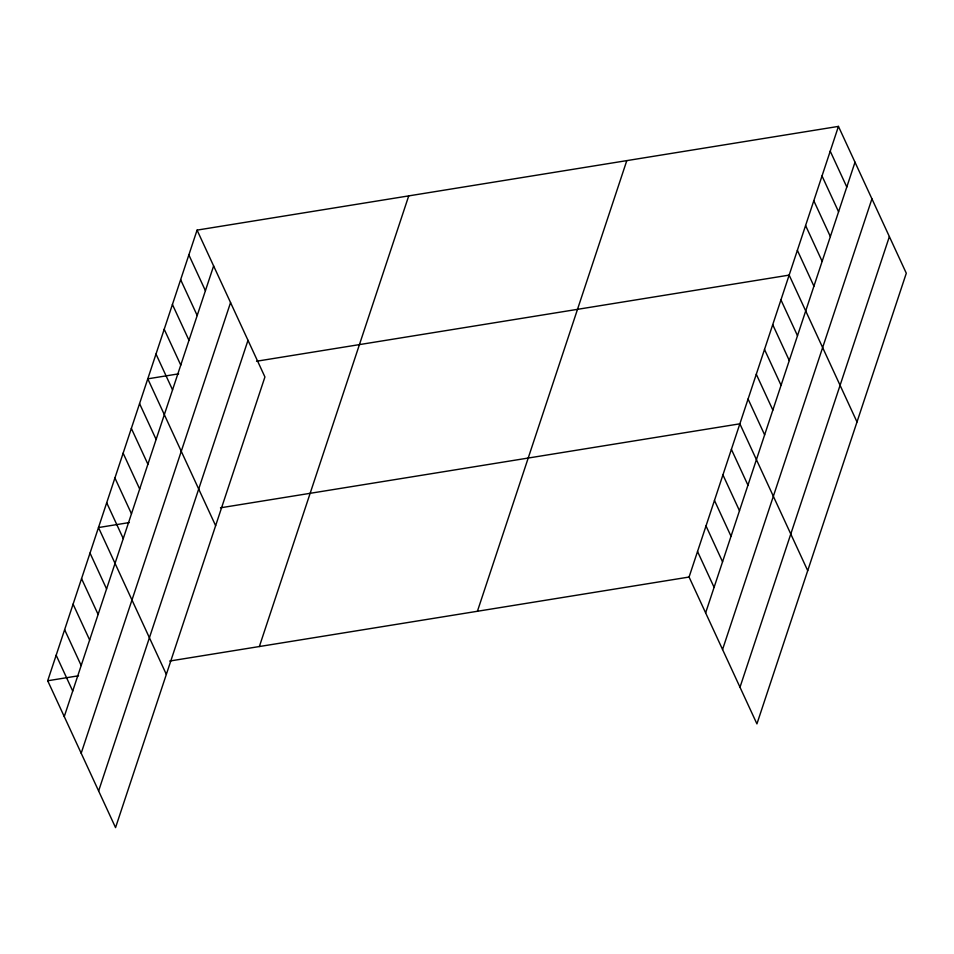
<?xml version="1.0" encoding="UTF-8"?>
<svg xmlns="http://www.w3.org/2000/svg" width="954" height="954" viewBox="0 0 954 954"><rect width="100%" height="100%" fill="white"/><g stroke="black" fill="none" stroke-linecap="round" stroke-linejoin="round"><path stroke-width="1.43" d="M197.073 230.117L264.926 376.961L115.553 827.607L47.7 680.762L197.073 230.117L838.447 126.393L906.3 273.238L756.927 723.883L689.074 577.039L838.447 126.393M64.252 716.597L213.624 265.951M81.185 753.231L230.558 302.585M98.62 790.973L247.992 340.328M259.357 646.538L408.729 195.892M477.417 611.275L626.802 160.618M705.626 612.873L855.011 162.216M722.56 649.507L871.932 198.849M739.994 687.25L889.378 236.604M178.648 373.837L147.787 378.833L215.628 525.678M256.543 361.244L789.161 275.11L857.002 421.942M129.35 522.553L98.489 527.55L166.342 674.383M220.481 507.814L739.863 423.814L807.716 570.659M47.7 680.762L78.562 675.778M169.693 661.039L689.074 577.039M830.23 151.173L846.794 187.008M822.014 175.965L838.578 211.788M813.798 200.745L830.362 236.58M805.593 225.538L822.145 261.36M797.377 250.318L813.929 286.152M780.944 299.89L797.496 335.725M772.728 324.682L789.28 360.505M764.512 349.462L781.064 385.297M756.295 374.254L772.847 410.077M748.079 399.034L764.631 434.857M731.396 449.358L747.948 485.181M722.929 474.889L739.493 510.724M714.474 500.433L731.026 536.255M706.008 525.964L722.56 561.799M697.541 551.507L714.093 587.33M188.856 254.909L205.42 290.731M180.64 279.689L197.204 315.524M172.424 304.481L188.987 340.304M164.207 329.261L180.771 365.096M156.003 354.053L172.555 389.876M139.57 403.625L156.122 439.448M131.354 428.406L147.906 464.228M123.138 453.186L139.689 489.02M114.921 477.978L131.473 513.801M106.705 502.758L123.257 538.593M90.022 553.082L106.574 588.916M81.555 578.625L98.119 614.448M73.088 604.156L89.652 639.991M64.633 629.7L81.185 665.522M56.167 655.231L72.719 691.054"/></g></svg>
